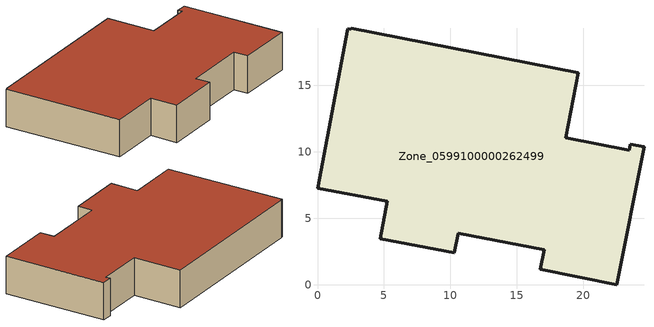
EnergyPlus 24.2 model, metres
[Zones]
Zone_0599100000262499
 floor ground (C_G): 10.3,2.39 4.71,3.47 5.25,6.26 0,7.25 2.27,19.26 2.51,19.21 2.53,19.28 19.64,15.94 18.68,11.07 23.45,10.12 23.54,10.56 24.57,10.36 22.52,0 16.77,1.14 17.06,2.61 10.59,3.86 z0
 wall outside (C_F): 4.71,3.47 10.3,2.39 10.59,3.86 17.06,2.61 16.77,1.14 22.52,0 24.57,10.36 23.54,10.56 23.45,10.12 18.68,11.07 19.64,15.94 2.53,19.28 2.51,19.21 2.27,19.26 0,7.25 5.25,6.26 4.71,3.47 z0:3.78
 roof outside (C_R): 2.27,19.26 0,7.25 5.25,6.26 4.71,3.47 10.3,2.39 10.59,3.86 17.06,2.61 16.77,1.14 22.52,0 24.57,10.36 23.54,10.56 23.45,10.12 18.68,11.07 19.64,15.94 2.53,19.28 2.51,19.21 z3.78
[BUILDING]
Pand.0599100000262499: North Axis=0; Terrain=City; Loads Convergence Tolerance Value=0.04; Temperature Convergence Tolerance Value=0.4; Solar Distribution=FullExterior; Maximum Number of Warmup Days=25; Minimum Number of Warmup Days=1
[Site:Location]
Rotterdam.The.Hague.AP_ZH_NLD Design_Conditions: Latitude=51.96; Longitude=4.45; Time Zone=1; Elevation=-4.5
[SITE:GROUNDTEMPERATURE:BUILDINGSURFACE]
18, 18, 18, 18, 18, 18, 18, 18, 18, 18, 18, 18
[MATERIAL] Thermal Absorptance=0.9; Solar Absorptance=0.7; Visible Absorptance=0.7
Name | Roughness | Thickness | Conductivity | Density | Specific Heat
G.D.1965 | MediumSmooth | 0.15 | 1 | 540 | 1210
F.D.1965 | Rough | 0.3 | 0.857143 | 1920 | 840
R.D.1965 | MediumRough | 0.2 | 0.08 | 1500 | 1000
[CONSTRUCTION]
C_G: G.D.1965
C_F: F.D.1965
C_R: R.D.1965
[ZONE]
Zone_0599100000262499: Type=1; Multiplier=1; Ceiling Height=Autocalculate; Volume=Autocalculate; Floor Area=autocalculate; Part of Total Floor Area=Yes
[ZONEINFILTRATION:DESIGNFLOWRATE]
Infil_Zone_0599100000262499: Zone or ZoneList or Space or SpaceList=Zone_0599100000262499; Schedule=AlwaysOn; Design Flow Rate Calculation Method=Flow/Area; Flow Rate per Floor Area=0.0042; Constant Term Coefficient=1; Temperature Term Coefficient=0; Velocity Term Coefficient=0; Velocity Squared Term Coefficient=0
[HVACTEMPLATE:ZONE:IDEALLOADSAIRSYSTEM]
Zone_0599100000262499: Maximum Heating Supply Air Temperature=50; Minimum Cooling Supply Air Temperature=13; Maximum Heating Supply Air Humidity Ratio=0.0156; Minimum Cooling Supply Air Humidity Ratio=0.0077; Heating Limit=NoLimit; Cooling Limit=NoLimit; Dehumidification Control Type=ConstantSensibleHeatRatio; Cooling Sensible Heat Ratio=0.7; Dehumidification Setpoint=60; Humidification Control Type=None; Humidification Setpoint=30; Outdoor Air Method=None; Outdoor Air Flow Rate per Person=0.00944; Outdoor Air Flow Rate per Zone Floor Area=0; Outdoor Air Flow Rate per Zone=0; Demand Controlled Ventilation Type=None; Outdoor Air Economizer Type=NoEconomizer; Heat Recovery Type=None; Sensible Heat Recovery Effectiveness=0.7; Latent Heat Recovery Effectiveness=0.65
[ZONECONTROL:THERMOSTAT]
ThermostatControl_Zone_0599100000262499: Zone or ZoneList=Zone_0599100000262499; Control Type Schedule=DualSetpointControlType; Control 1=Thermostat_Zone_0599100000262499; Temperature Difference Between Cutout And Setpoint=0
[THERMOSTATSETPOINT:DUALSETPOINT]
Thermostat_Zone_0599100000262499: Heating Setpoint Temperature Schedule=HeatingSetpoint_Zone_0599100000262499; Cooling Setpoint Temperature Schedule=CoolingSetpoint_Zone_0599100000262499
[SCHEDULE:COMPACT]
HeatingSetpoint_Zone_0599100000262499: Through: 12/31, For: AllDays, Until: 24:00, 21
CoolingSetpoint_Zone_0599100000262499: Through: 12/31, For: AllDays, Until: 24:00, 24
DualSetpointControlType: Through: 12/31, For: AllDays, Until: 24:00, 4
AlwaysOn: Through: 12/31, For: AllDays, Until: 24:00, 1
